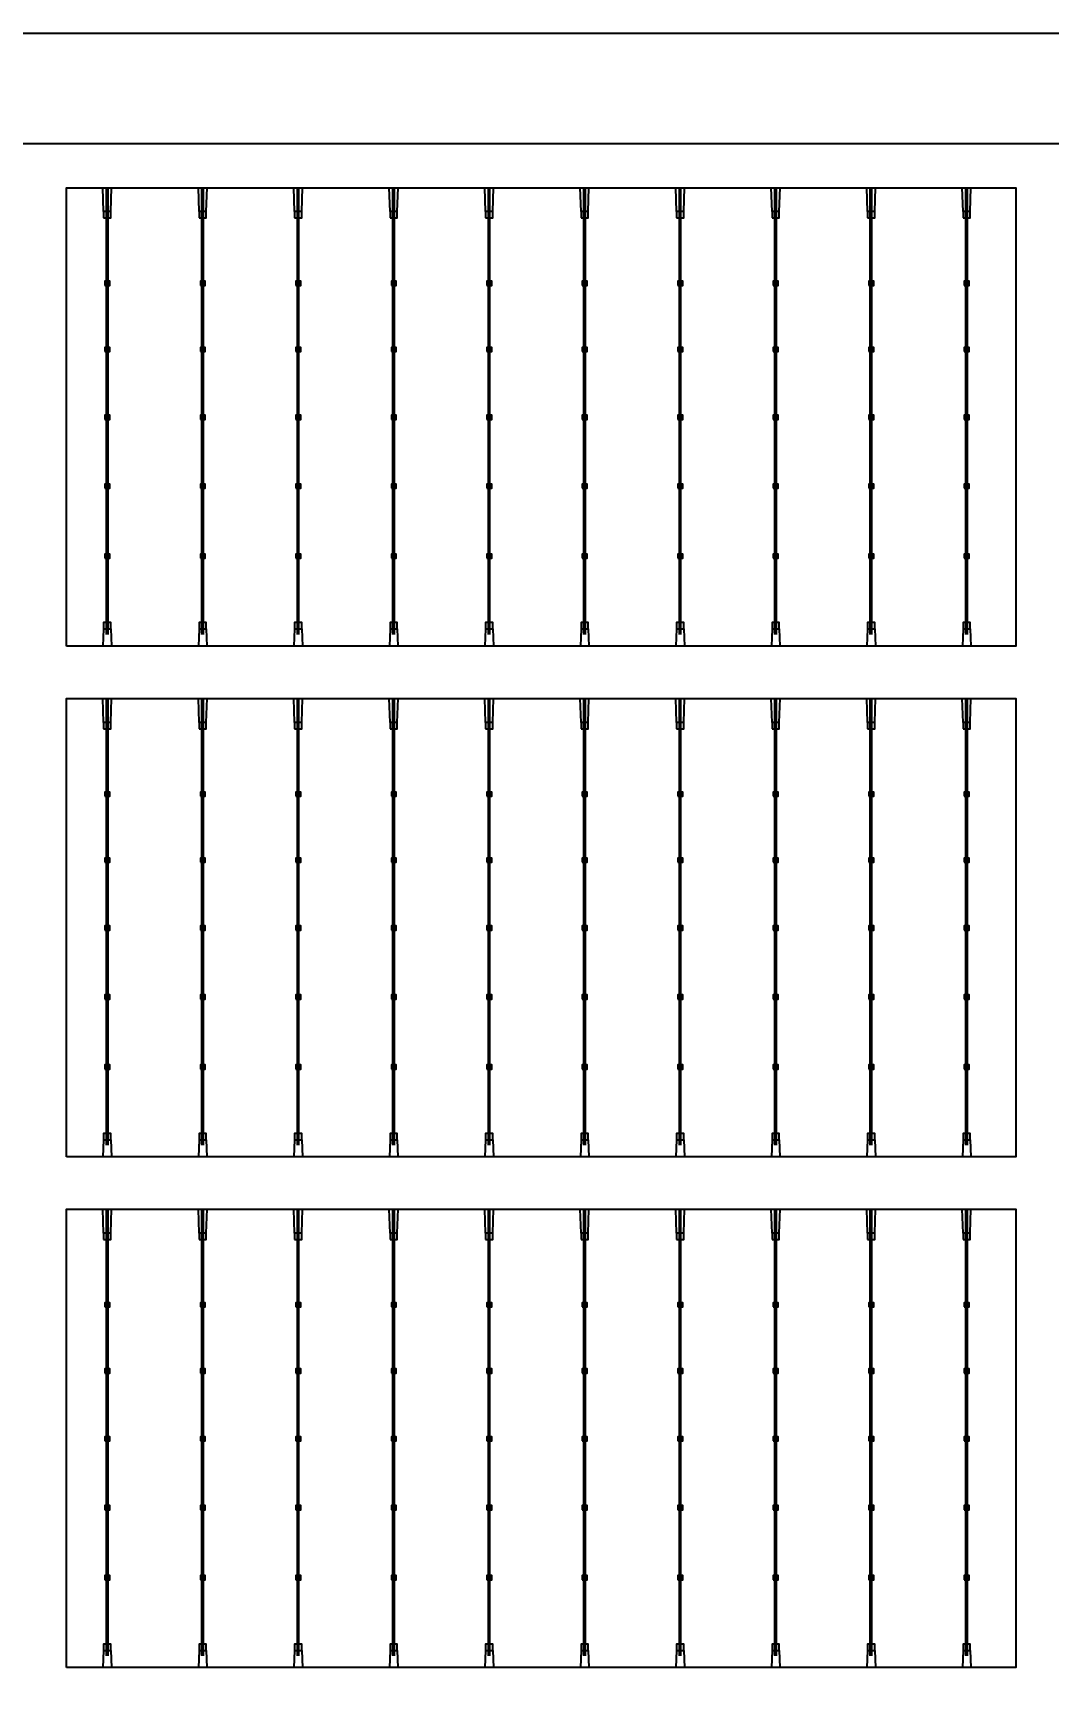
# Model space of a CAD drawing. Header units: millimetres. Extents: x 10297564 to 11610295, y -9287743 to -8409454.
# Drawn here: x 10428762 to 10431328, y -9077431 to -9073236 of the extents above; entities that cross this region are included whole.
import ezdxf

# ---------------------------------------------------------------- set-up
doc = ezdxf.new("R2010")
doc.units = ezdxf.units.MM
doc.header["$LTSCALE"] = 100
doc.layers.add('E1', color=1, linetype='Continuous')
doc.layers.add('Outline', color=5, linetype='Continuous', lineweight=25)
doc.styles.add('HL-S1', font='DotumChe.ttf')
doc.styles.add('MG', font='malgun.ttf')
doc.dimstyles.new('HL-100', dxfattribs={"dimscale": 100, "dimtxt": 3, "dimasz": 4, "dimexe": 2, "dimexo": 2, "dimgap": 1, "dimtad": 1, "dimdec": 0, "dimzin": 0, "dimlunit": 6, "dimtxsty": 'HL-S1', "dimblk": 'DOTSMALL', "dimcen": 4, "dimdle": 2, "dimclrd": 256, "dimclre": 256, "dimclrt": 4, "dimazin": 0, "dimtfac": 1, "dimtdec": 0, "dimtix": 1, "dimtmove": 2, "dimatfit": 3, "dimldrblk": 'DOTSMALL', "dimfxl": 1.5, "dimtolj": 1, "dimtzin": 0, "dimlwd": -1, "dimlwe": -1, "dimarcsym": 0})

# ---------------------------------------------------------------- blocks, each defined once
blk = doc.blocks.new('*D75')
at = {"layer": 'defpoints', "color": 0, "transparency": 16777216}
for p in [(10439230.2, -9073249.8), (10439230.2, -9073249.8), (10423426.7, -9107604.7)]:
    blk.add_point(p, dxfattribs=at)
at = {"layer": 'E1', "color": 1, "transparency": 16777216}
for p, q in [((10439593.6, -9073417), (10439593.6, -9073417)), ((10423593.8, -9107241.3), (10439063, -9073613.2)), ((10423790.1, -9107771.8), (10423790.1, -9107771.8))]:
    blk.add_line(p, q, dxfattribs=at)
for points in [[(10439002.4, -9073585.4), (10439123.6, -9073641.1), (10439230.2, -9073249.8)], [(10423533.3, -9107213.4), (10423654.4, -9107269.1), (10423426.7, -9107604.7)]]:
    blk.add_solid(points, dxfattribs=at)
at = {"layer": 'E1', "color": 7, "transparency": 16777216, "insert": (10430911.1, -9090235.3), "char_height": 500, "attachment_point": 5, "rotation": 65.2972, "style": 'MG'}
blk.add_mtext('\\A1;2711.1', dxfattribs=at)
blk = doc.blocks.new('_DotSmall')
at = {"color": 0, "linetype": 'ByBlock', "const_width": 0.5}
blk.add_lwpolyline([(-0.0625, 0, 1), (0.0625, 0, 1)], format="xyb", close=True, dxfattribs=at)

msp = doc.modelspace()

# ---------------------------------------------------------------- hatches: boundary and pattern name
at = {"true_color": 0x939598}
h = msp.add_hatch(color=252, dxfattribs=at)
h.dxf.hatch_style = 1
h.paths.add_polyline_path([(10428950.9, -9073626.4), (10428946.9, -9073626.4), (10428946.9, -9074754.9), (10428950.9, -9074754.9)])
h = msp.add_hatch(color=252, dxfattribs=at)
h.dxf.hatch_style = 1
h.paths.add_polyline_path([(10429192.2, -9073626.4), (10429188.2, -9073626.4), (10429188.2, -9074754.9), (10429192.2, -9074754.9)])
h = msp.add_hatch(color=252, dxfattribs=at)
h.dxf.hatch_style = 1
h.paths.add_polyline_path([(10429433.5, -9073626.4), (10429429.5, -9073626.4), (10429429.5, -9074754.9), (10429433.5, -9074754.9)])
h = msp.add_hatch(color=252, dxfattribs=at)
h.dxf.hatch_style = 1
h.paths.add_polyline_path([(10429674.8, -9073626.4), (10429670.8, -9073626.4), (10429670.8, -9074754.9), (10429674.8, -9074754.9)])
h = msp.add_hatch(color=252, dxfattribs=at)
h.dxf.hatch_style = 1
h.paths.add_polyline_path([(10429916.1, -9073626.4), (10429912.1, -9073626.4), (10429912.1, -9074754.9), (10429916.1, -9074754.9)])
h = msp.add_hatch(color=252, dxfattribs=at)
h.dxf.hatch_style = 1
h.paths.add_polyline_path([(10430157.4, -9073626.4), (10430153.4, -9073626.4), (10430153.4, -9074754.9), (10430157.4, -9074754.9)])
h = msp.add_hatch(color=252, dxfattribs=at)
h.dxf.hatch_style = 1
h.paths.add_polyline_path([(10430398.7, -9073626.4), (10430394.7, -9073626.4), (10430394.7, -9074754.9), (10430398.7, -9074754.9)])
h = msp.add_hatch(color=252, dxfattribs=at)
h.dxf.hatch_style = 1
h.paths.add_polyline_path([(10430640.1, -9073626.4), (10430636, -9073626.4), (10430636, -9074754.9), (10430640.1, -9074754.9)])
h = msp.add_hatch(color=252, dxfattribs=at)
h.dxf.hatch_style = 1
h.paths.add_polyline_path([(10430881.4, -9073626.4), (10430877.3, -9073626.4), (10430877.3, -9074754.9), (10430881.4, -9074754.9)])
h = msp.add_hatch(color=252, dxfattribs=at)
h.dxf.hatch_style = 1
h.paths.add_polyline_path([(10431122.7, -9073626.4), (10431118.6, -9073626.4), (10431118.6, -9074754.9), (10431122.7, -9074754.9)])
h = msp.add_hatch(color=252, dxfattribs=at)
h.dxf.hatch_style = 1
h.paths.add_polyline_path([(10428950.9, -9074916.6), (10428946.9, -9074916.6), (10428946.9, -9076045.1), (10428950.9, -9076045.1)])
h = msp.add_hatch(color=252, dxfattribs=at)
h.dxf.hatch_style = 1
h.paths.add_polyline_path([(10429192.2, -9074916.6), (10429188.2, -9074916.6), (10429188.2, -9076045.1), (10429192.2, -9076045.1)])
h = msp.add_hatch(color=252, dxfattribs=at)
h.dxf.hatch_style = 1
h.paths.add_polyline_path([(10429433.5, -9074916.6), (10429429.5, -9074916.6), (10429429.5, -9076045.1), (10429433.5, -9076045.1)])
h = msp.add_hatch(color=252, dxfattribs=at)
h.dxf.hatch_style = 1
h.paths.add_polyline_path([(10429674.8, -9074916.6), (10429670.8, -9074916.6), (10429670.8, -9076045.1), (10429674.8, -9076045.1)])
h = msp.add_hatch(color=252, dxfattribs=at)
h.dxf.hatch_style = 1
h.paths.add_polyline_path([(10429916.1, -9074916.6), (10429912.1, -9074916.6), (10429912.1, -9076045.1), (10429916.1, -9076045.1)])
h = msp.add_hatch(color=252, dxfattribs=at)
h.dxf.hatch_style = 1
h.paths.add_polyline_path([(10430157.4, -9074916.6), (10430153.4, -9074916.6), (10430153.4, -9076045.1), (10430157.4, -9076045.1)])
h = msp.add_hatch(color=252, dxfattribs=at)
h.dxf.hatch_style = 1
h.paths.add_polyline_path([(10430398.7, -9074916.6), (10430394.7, -9074916.6), (10430394.7, -9076045.1), (10430398.7, -9076045.1)])
h = msp.add_hatch(color=252, dxfattribs=at)
h.dxf.hatch_style = 1
h.paths.add_polyline_path([(10430640.1, -9074916.6), (10430636, -9074916.6), (10430636, -9076045.1), (10430640.1, -9076045.1)])
h = msp.add_hatch(color=252, dxfattribs=at)
h.dxf.hatch_style = 1
h.paths.add_polyline_path([(10430881.4, -9074916.6), (10430877.3, -9074916.6), (10430877.3, -9076045.1), (10430881.4, -9076045.1)])
h = msp.add_hatch(color=252, dxfattribs=at)
h.dxf.hatch_style = 1
h.paths.add_polyline_path([(10431122.7, -9074916.6), (10431118.6, -9074916.6), (10431118.6, -9076045.1), (10431122.7, -9076045.1)])
h = msp.add_hatch(color=252, dxfattribs=at)
h.dxf.hatch_style = 1
h.paths.add_polyline_path([(10428950.9, -9076206.9), (10428946.9, -9076206.9), (10428946.9, -9077335.3), (10428950.9, -9077335.3)])
h = msp.add_hatch(color=252, dxfattribs=at)
h.dxf.hatch_style = 1
h.paths.add_polyline_path([(10429192.2, -9076206.9), (10429188.2, -9076206.9), (10429188.2, -9077335.3), (10429192.2, -9077335.3)])
h = msp.add_hatch(color=252, dxfattribs=at)
h.dxf.hatch_style = 1
h.paths.add_polyline_path([(10429433.5, -9076206.9), (10429429.5, -9076206.9), (10429429.5, -9077335.3), (10429433.5, -9077335.3)])
h = msp.add_hatch(color=252, dxfattribs=at)
h.dxf.hatch_style = 1
h.paths.add_polyline_path([(10429674.8, -9076206.9), (10429670.8, -9076206.9), (10429670.8, -9077335.3), (10429674.8, -9077335.3)])
h = msp.add_hatch(color=252, dxfattribs=at)
h.dxf.hatch_style = 1
h.paths.add_polyline_path([(10429916.1, -9076206.9), (10429912.1, -9076206.9), (10429912.1, -9077335.3), (10429916.1, -9077335.3)])
h = msp.add_hatch(color=252, dxfattribs=at)
h.dxf.hatch_style = 1
h.paths.add_polyline_path([(10430157.4, -9076206.9), (10430153.4, -9076206.9), (10430153.4, -9077335.3), (10430157.4, -9077335.3)])
h = msp.add_hatch(color=252, dxfattribs=at)
h.dxf.hatch_style = 1
h.paths.add_polyline_path([(10430398.7, -9076206.9), (10430394.7, -9076206.9), (10430394.7, -9077335.3), (10430398.7, -9077335.3)])
h = msp.add_hatch(color=252, dxfattribs=at)
h.dxf.hatch_style = 1
h.paths.add_polyline_path([(10430640.1, -9076206.9), (10430636, -9076206.9), (10430636, -9077335.3), (10430640.1, -9077335.3)])
h = msp.add_hatch(color=252, dxfattribs=at)
h.dxf.hatch_style = 1
h.paths.add_polyline_path([(10430881.4, -9076206.9), (10430877.3, -9076206.9), (10430877.3, -9077335.3), (10430881.4, -9077335.3)])
h = msp.add_hatch(color=252, dxfattribs=at)
h.dxf.hatch_style = 1
h.paths.add_polyline_path([(10431122.7, -9076206.9), (10431118.6, -9076206.9), (10431118.6, -9077335.3), (10431122.7, -9077335.3)])

# ---------------------------------------------------------------- linework, layer by layer
for p, q in [((10423426.7, -9073235.9), (10439230.2, -9073235.9)), ((10423705.6, -9073514.9), (10438951.2, -9073514.9)), ((10428939.8, -9073686.7), (10428937.9, -9073626.4)), ((10428946.9, -9074754.9), (10428946.9, -9073626.4)), ((10428950.9, -9074754.9), (10428950.9, -9073626.4)), ((10428957.9, -9073686.7), (10428959.9, -9073626.4)), ((10429181.1, -9073686.7), (10429179.2, -9073626.4)), ((10429188.2, -9074754.9), (10429188.2, -9073626.4)), ((10429192.2, -9074754.9), (10429192.2, -9073626.4)), ((10429199.3, -9073686.7), (10429201.2, -9073626.4)), ((10429422.4, -9073686.7), (10429420.5, -9073626.4)), ((10429429.5, -9074754.9), (10429429.5, -9073626.4)), ((10429433.5, -9074754.9), (10429433.5, -9073626.4)), ((10429440.6, -9073686.7), (10429442.5, -9073626.4)), ((10429663.7, -9073686.7), (10429661.8, -9073626.4)), ((10429670.8, -9074754.9), (10429670.8, -9073626.4)), ((10429674.8, -9074754.9), (10429674.8, -9073626.4)), ((10429681.9, -9073686.7), (10429683.8, -9073626.4)), ((10429905, -9073686.7), (10429903.1, -9073626.4)), ((10429912.1, -9074754.9), (10429912.1, -9073626.4)), ((10429916.1, -9074754.9), (10429916.1, -9073626.4)), ((10429923.2, -9073686.7), (10429925.1, -9073626.4)), ((10430146.3, -9073686.7), (10430144.4, -9073626.4)), ((10430153.4, -9074754.9), (10430153.4, -9073626.4)), ((10430157.4, -9074754.9), (10430157.4, -9073626.4)), ((10430164.5, -9073686.7), (10430166.4, -9073626.4)), ((10430387.7, -9073686.7), (10430385.7, -9073626.4)), ((10430394.7, -9074754.9), (10430394.7, -9073626.4)), ((10430398.7, -9074754.9), (10430398.7, -9073626.4)), ((10430405.8, -9073686.7), (10430407.8, -9073626.4)), ((10430629, -9073686.7), (10430627, -9073626.4)), ((10430636, -9074754.9), (10430636, -9073626.4)), ((10430640.1, -9074754.9), (10430640.1, -9073626.4)), ((10430647.1, -9073686.7), (10430649.1, -9073626.4)), ((10430870.3, -9073686.7), (10430868.3, -9073626.4)), ((10430877.3, -9074754.9), (10430877.3, -9073626.4)), ((10430881.4, -9074754.9), (10430881.4, -9073626.4)), ((10430888.4, -9073686.7), (10430890.4, -9073626.4)), ((10431111.6, -9073686.7), (10431109.6, -9073626.4)), ((10431118.6, -9074754.9), (10431118.6, -9073626.4)), ((10431122.7, -9074754.9), (10431122.7, -9073626.4)), ((10431129.7, -9073686.7), (10431131.7, -9073626.4)), ((10428948.5, -9073687.4), (10428948.5, -9074029.7)), ((10428949.3, -9073687.4), (10428949.3, -9074029.7)), ((10429189.8, -9073687.4), (10429189.8, -9074029.7)), ((10429190.6, -9073687.4), (10429190.6, -9074029.7)), ((10429431.1, -9073687.4), (10429431.1, -9074201)), ((10429431.9, -9073687.4), (10429431.9, -9074201)), ((10429672.4, -9073687.4), (10429672.4, -9074201)), ((10429673.2, -9073687.4), (10429673.2, -9074201)), ((10429913.7, -9073687.4), (10429913.7, -9074201)), ((10429914.5, -9073687.4), (10429914.5, -9074201)), ((10430155, -9073687.4), (10430155, -9074201)), ((10430155.8, -9073687.4), (10430155.8, -9074201)), ((10430396.3, -9073687.4), (10430396.3, -9074201)), ((10430397.1, -9073687.4), (10430397.1, -9074201)), ((10430637.6, -9073687.4), (10430637.6, -9074201)), ((10430638.4, -9073687.4), (10430638.4, -9074201)), ((10430878.9, -9073687.4), (10430878.9, -9074201)), ((10430879.8, -9073687.4), (10430879.8, -9074201)), ((10431120.2, -9073687.4), (10431120.2, -9074201)), ((10431121.1, -9073687.4), (10431121.1, -9074201)), ((10428948.5, -9074040.2), (10428948.5, -9074201)), ((10428949.3, -9074040.2), (10428949.3, -9074201)), ((10429189.8, -9074040.2), (10429189.8, -9074201)), ((10429190.6, -9074040.2), (10429190.6, -9074201)), ((10428948.5, -9074211.4), (10428948.5, -9074375.1)), ((10428949.3, -9074211.4), (10428949.3, -9074375.1)), ((10429189.8, -9074211.4), (10429189.8, -9074551.9)), ((10429190.6, -9074211.4), (10429190.6, -9074551.9)), ((10429431.1, -9074211.4), (10429431.1, -9074551.9)), ((10429431.9, -9074211.4), (10429431.9, -9074551.9)), ((10429672.4, -9074211.4), (10429672.4, -9074551.9)), ((10429673.2, -9074211.4), (10429673.2, -9074551.9)), ((10429913.7, -9074211.4), (10429913.7, -9074551.9)), ((10429914.5, -9074211.4), (10429914.5, -9074551.9)), ((10430155, -9074211.4), (10430155, -9074551.9)), ((10430155.8, -9074211.4), (10430155.8, -9074551.9)), ((10430396.3, -9074211.4), (10430396.3, -9074551.9)), ((10430397.1, -9074211.4), (10430397.1, -9074551.9)), ((10430637.6, -9074211.4), (10430637.6, -9074551.9)), ((10430638.4, -9074211.4), (10430638.4, -9074551.9)), ((10430878.9, -9074211.4), (10430878.9, -9074551.9)), ((10430879.8, -9074211.4), (10430879.8, -9074551.9)), ((10431120.2, -9074211.4), (10431120.2, -9074551.9)), ((10431121.1, -9074211.4), (10431121.1, -9074551.9)), ((10428948.5, -9074385.5), (10428948.5, -9074551.9)), ((10428949.3, -9074385.5), (10428949.3, -9074551.9)), ((10428948.5, -9074562.4), (10428948.5, -9074724.9)), ((10428949.3, -9074562.4), (10428949.3, -9074724.9)), ((10429189.8, -9074562.4), (10429189.8, -9074724.9)), ((10429190.6, -9074562.4), (10429190.6, -9074724.9)), ((10429431.1, -9074562.4), (10429431.1, -9074724.9)), ((10429431.9, -9074562.4), (10429431.9, -9074724.9)), ((10429672.4, -9074562.4), (10429672.4, -9074724.9)), ((10429673.2, -9074562.4), (10429673.2, -9074724.9)), ((10429913.7, -9074562.4), (10429913.7, -9074724.9)), ((10429914.5, -9074562.4), (10429914.5, -9074724.9)), ((10430155, -9074562.4), (10430155, -9074724.9)), ((10430155.8, -9074562.4), (10430155.8, -9074724.9)), ((10430396.3, -9074562.4), (10430396.3, -9074724.9)), ((10430397.1, -9074562.4), (10430397.1, -9074724.9)), ((10430637.6, -9074562.4), (10430637.6, -9074724.9)), ((10430638.4, -9074562.4), (10430638.4, -9074724.9)), ((10430878.9, -9074562.4), (10430878.9, -9074724.9)), ((10430879.8, -9074562.4), (10430879.8, -9074724.9)), ((10431120.2, -9074562.4), (10431120.2, -9074724.9)), ((10431121.1, -9074562.4), (10431121.1, -9074724.9)), ((10428939.8, -9074740.9), (10428938.1, -9074784.1)), ((10428957.9, -9074740.9), (10428959.6, -9074784.1)), ((10429181.1, -9074740.9), (10429179.4, -9074784.1)), ((10429199.3, -9074740.9), (10429200.9, -9074784.1)), ((10429422.4, -9074740.9), (10429420.7, -9074784.1)), ((10429440.6, -9074740.9), (10429442.2, -9074784.1)), ((10429663.7, -9074740.9), (10429662, -9074784.1)), ((10429681.9, -9074740.9), (10429683.6, -9074784.1)), ((10429905, -9074740.9), (10429903.4, -9074784.1)), ((10429923.2, -9074740.9), (10429924.9, -9074784.1)), ((10430146.3, -9074740.9), (10430144.7, -9074784.1)), ((10430164.5, -9074740.9), (10430166.2, -9074784.1)), ((10430387.7, -9074740.9), (10430386, -9074784.1)), ((10430405.8, -9074740.9), (10430407.5, -9074784.1)), ((10430629, -9074740.9), (10430627.3, -9074784.1)), ((10430647.1, -9074740.9), (10430648.8, -9074784.1)), ((10430870.3, -9074740.9), (10430868.6, -9074784.1)), ((10430888.4, -9074740.9), (10430890.1, -9074784.1)), ((10431111.6, -9074740.9), (10431109.9, -9074784.1)), ((10431129.7, -9074740.9), (10431131.4, -9074784.1)), ((10428939.8, -9074976.9), (10428937.9, -9074916.6)), ((10428946.9, -9076045.1), (10428946.9, -9074916.6)), ((10428950.9, -9076045.1), (10428950.9, -9074916.6)), ((10428957.9, -9074976.9), (10428959.9, -9074916.6)), ((10429181.1, -9074976.9), (10429179.2, -9074916.6)), ((10429188.2, -9076045.1), (10429188.2, -9074916.6)), ((10429192.2, -9076045.1), (10429192.2, -9074916.6)), ((10429199.3, -9074976.9), (10429201.2, -9074916.6)), ((10429422.4, -9074976.9), (10429420.5, -9074916.6)), ((10429429.5, -9076045.1), (10429429.5, -9074916.6)), ((10429433.5, -9076045.1), (10429433.5, -9074916.6)), ((10429440.6, -9074976.9), (10429442.5, -9074916.6)), ((10429663.7, -9074976.9), (10429661.8, -9074916.6)), ((10429670.8, -9076045.1), (10429670.8, -9074916.6)), ((10429674.8, -9076045.1), (10429674.8, -9074916.6)), ((10429681.9, -9074976.9), (10429683.8, -9074916.6)), ((10429905, -9074976.9), (10429903.1, -9074916.6)), ((10429912.1, -9076045.1), (10429912.1, -9074916.6)), ((10429916.1, -9076045.1), (10429916.1, -9074916.6)), ((10429923.2, -9074976.9), (10429925.1, -9074916.6)), ((10430146.3, -9074976.9), (10430144.4, -9074916.6)), ((10430153.4, -9076045.1), (10430153.4, -9074916.6)), ((10430157.4, -9076045.1), (10430157.4, -9074916.6)), ((10430164.5, -9074976.9), (10430166.4, -9074916.6)), ((10430387.7, -9074976.9), (10430385.7, -9074916.6)), ((10430394.7, -9076045.1), (10430394.7, -9074916.6)), ((10430398.7, -9076045.1), (10430398.7, -9074916.6)), ((10430405.8, -9074976.9), (10430407.8, -9074916.6)), ((10430629, -9074976.9), (10430627, -9074916.6)), ((10430636, -9076045.1), (10430636, -9074916.6)), ((10430640.1, -9076045.1), (10430640.1, -9074916.6)), ((10430647.1, -9074976.9), (10430649.1, -9074916.6)), ((10430870.3, -9074976.9), (10430868.3, -9074916.6)), ((10430877.3, -9076045.1), (10430877.3, -9074916.6)), ((10430881.4, -9076045.1), (10430881.4, -9074916.6)), ((10430888.4, -9074976.9), (10430890.4, -9074916.6)), ((10431111.6, -9074976.9), (10431109.6, -9074916.6)), ((10431118.6, -9076045.1), (10431118.6, -9074916.6)), ((10431122.7, -9076045.1), (10431122.7, -9074916.6)), ((10431129.7, -9074976.9), (10431131.7, -9074916.6)), ((10428948.5, -9074977.6), (10428948.5, -9075319.9)), ((10428949.3, -9074977.6), (10428949.3, -9075319.9)), ((10429189.8, -9074977.6), (10429189.8, -9075319.9)), ((10429190.6, -9074977.6), (10429190.6, -9075319.9)), ((10429431.1, -9074977.6), (10429431.1, -9075491.2)), ((10429431.9, -9074977.6), (10429431.9, -9075491.2)), ((10429672.4, -9074977.6), (10429672.4, -9075491.2)), ((10429673.2, -9074977.6), (10429673.2, -9075491.2)), ((10429913.7, -9074977.6), (10429913.7, -9075491.2)), ((10429914.5, -9074977.6), (10429914.5, -9075491.2)), ((10430155, -9074977.6), (10430155, -9075491.2)), ((10430155.8, -9074977.6), (10430155.8, -9075491.2)), ((10430396.3, -9074977.6), (10430396.3, -9075491.2)), ((10430397.1, -9074977.6), (10430397.1, -9075491.2)), ((10430637.6, -9074977.6), (10430637.6, -9075491.2)), ((10430638.4, -9074977.6), (10430638.4, -9075491.2)), ((10430878.9, -9074977.6), (10430878.9, -9075491.2)), ((10430879.8, -9074977.6), (10430879.8, -9075491.2)), ((10431120.2, -9074977.6), (10431120.2, -9075491.2)), ((10431121.1, -9074977.6), (10431121.1, -9075491.2)), ((10428948.5, -9075330.4), (10428948.5, -9075491.2)), ((10428949.3, -9075330.4), (10428949.3, -9075491.2)), ((10429189.8, -9075330.4), (10429189.8, -9075491.2)), ((10429190.6, -9075330.4), (10429190.6, -9075491.2)), ((10428948.5, -9075501.7), (10428948.5, -9075665.3)), ((10428949.3, -9075501.7), (10428949.3, -9075665.3)), ((10429189.8, -9075501.7), (10429189.8, -9075842.1)), ((10429190.6, -9075501.7), (10429190.6, -9075842.1)), ((10429431.1, -9075501.7), (10429431.1, -9075842.1)), ((10429431.9, -9075501.7), (10429431.9, -9075842.1)), ((10429672.4, -9075501.7), (10429672.4, -9075842.1)), ((10429673.2, -9075501.7), (10429673.2, -9075842.1)), ((10429913.7, -9075501.7), (10429913.7, -9075842.1)), ((10429914.5, -9075501.7), (10429914.5, -9075842.1)), ((10430155, -9075501.7), (10430155, -9075842.1)), ((10430155.8, -9075501.7), (10430155.8, -9075842.1)), ((10430396.3, -9075501.7), (10430396.3, -9075842.1)), ((10430397.1, -9075501.7), (10430397.1, -9075842.1)), ((10430637.6, -9075501.7), (10430637.6, -9075842.1)), ((10430638.4, -9075501.7), (10430638.4, -9075842.1)), ((10430878.9, -9075501.7), (10430878.9, -9075842.1)), ((10430879.8, -9075501.7), (10430879.8, -9075842.1)), ((10431120.2, -9075501.7), (10431120.2, -9075842.1)), ((10431121.1, -9075501.7), (10431121.1, -9075842.1)), ((10428948.5, -9075675.7), (10428948.5, -9075842.1)), ((10428949.3, -9075675.7), (10428949.3, -9075842.1)), ((10428948.5, -9075852.6), (10428948.5, -9076015.1)), ((10428949.3, -9075852.6), (10428949.3, -9076015.1)), ((10429189.8, -9075852.6), (10429189.8, -9076015.1)), ((10429190.6, -9075852.6), (10429190.6, -9076015.1)), ((10429431.1, -9075852.6), (10429431.1, -9076015.1)), ((10429431.9, -9075852.6), (10429431.9, -9076015.1)), ((10429672.4, -9075852.6), (10429672.4, -9076015.1)), ((10429673.2, -9075852.6), (10429673.2, -9076015.1)), ((10429913.7, -9075852.6), (10429913.7, -9076015.1)), ((10429914.5, -9075852.6), (10429914.5, -9076015.1)), ((10430155, -9075852.6), (10430155, -9076015.1)), ((10430155.8, -9075852.6), (10430155.8, -9076015.1)), ((10430396.3, -9075852.6), (10430396.3, -9076015.1)), ((10430397.1, -9075852.6), (10430397.1, -9076015.1)), ((10430637.6, -9075852.6), (10430637.6, -9076015.1)), ((10430638.4, -9075852.6), (10430638.4, -9076015.1)), ((10430878.9, -9075852.6), (10430878.9, -9076015.1)), ((10430879.8, -9075852.6), (10430879.8, -9076015.1)), ((10431120.2, -9075852.6), (10431120.2, -9076015.1)), ((10431121.1, -9075852.6), (10431121.1, -9076015.1)), ((10428939.8, -9076031.1), (10428938.1, -9076074.4)), ((10428957.9, -9076031.1), (10428959.6, -9076074.4)), ((10429181.1, -9076031.1), (10429179.4, -9076074.4)), ((10429199.3, -9076031.1), (10429200.9, -9076074.4)), ((10429422.4, -9076031.1), (10429420.7, -9076074.4)), ((10429440.6, -9076031.1), (10429442.2, -9076074.4)), ((10429663.7, -9076031.1), (10429662, -9076074.4)), ((10429681.9, -9076031.1), (10429683.6, -9076074.4)), ((10429905, -9076031.1), (10429903.4, -9076074.4)), ((10429923.2, -9076031.1), (10429924.9, -9076074.4)), ((10430146.3, -9076031.1), (10430144.7, -9076074.4)), ((10430164.5, -9076031.1), (10430166.2, -9076074.4)), ((10430387.7, -9076031.1), (10430386, -9076074.4)), ((10430405.8, -9076031.1), (10430407.5, -9076074.4)), ((10430629, -9076031.1), (10430627.3, -9076074.4)), ((10430647.1, -9076031.1), (10430648.8, -9076074.4)), ((10430870.3, -9076031.1), (10430868.6, -9076074.4)), ((10430888.4, -9076031.1), (10430890.1, -9076074.4)), ((10431111.6, -9076031.1), (10431109.9, -9076074.4)), ((10431129.7, -9076031.1), (10431131.4, -9076074.4)), ((10428939.8, -9076267.2), (10428937.9, -9076206.9)), ((10428946.9, -9077335.3), (10428946.9, -9076206.9)), ((10428950.9, -9077335.3), (10428950.9, -9076206.9)), ((10428957.9, -9076267.2), (10428959.9, -9076206.9)), ((10429181.1, -9076267.2), (10429179.2, -9076206.9)), ((10429188.2, -9077335.3), (10429188.2, -9076206.9)), ((10429192.2, -9077335.3), (10429192.2, -9076206.9)), ((10429199.3, -9076267.2), (10429201.2, -9076206.9)), ((10429422.4, -9076267.2), (10429420.5, -9076206.9)), ((10429429.5, -9077335.3), (10429429.5, -9076206.9)), ((10429433.5, -9077335.3), (10429433.5, -9076206.9)), ((10429440.6, -9076267.2), (10429442.5, -9076206.9)), ((10429663.7, -9076267.2), (10429661.8, -9076206.9)), ((10429670.8, -9077335.3), (10429670.8, -9076206.9)), ((10429674.8, -9077335.3), (10429674.8, -9076206.9)), ((10429681.9, -9076267.2), (10429683.8, -9076206.9)), ((10429905, -9076267.2), (10429903.1, -9076206.9)), ((10429912.1, -9077335.3), (10429912.1, -9076206.9)), ((10429916.1, -9077335.3), (10429916.1, -9076206.9)), ((10429923.2, -9076267.2), (10429925.1, -9076206.9)), ((10430146.3, -9076267.2), (10430144.4, -9076206.9)), ((10430153.4, -9077335.3), (10430153.4, -9076206.9)), ((10430157.4, -9077335.3), (10430157.4, -9076206.9)), ((10430164.5, -9076267.2), (10430166.4, -9076206.9)), ((10430387.7, -9076267.2), (10430385.7, -9076206.9)), ((10430394.7, -9077335.3), (10430394.7, -9076206.9)), ((10430398.7, -9077335.3), (10430398.7, -9076206.9)), ((10430405.8, -9076267.2), (10430407.8, -9076206.9)), ((10430629, -9076267.2), (10430627, -9076206.9)), ((10430636, -9077335.3), (10430636, -9076206.9)), ((10430640.1, -9077335.3), (10430640.1, -9076206.9)), ((10430647.1, -9076267.2), (10430649.1, -9076206.9)), ((10430870.3, -9076267.2), (10430868.3, -9076206.9)), ((10430877.3, -9077335.3), (10430877.3, -9076206.9)), ((10430881.4, -9077335.3), (10430881.4, -9076206.9)), ((10430888.4, -9076267.2), (10430890.4, -9076206.9)), ((10431111.6, -9076267.2), (10431109.6, -9076206.9)), ((10431118.6, -9077335.3), (10431118.6, -9076206.9)), ((10431122.7, -9077335.3), (10431122.7, -9076206.9)), ((10431129.7, -9076267.2), (10431131.7, -9076206.9)), ((10428948.5, -9076267.9), (10428948.5, -9076610.1)), ((10428949.3, -9076267.9), (10428949.3, -9076610.1)), ((10429189.8, -9076267.9), (10429189.8, -9076610.1)), ((10429190.6, -9076267.9), (10429190.6, -9076610.1)), ((10429431.1, -9076267.9), (10429431.1, -9076781.4)), ((10429431.9, -9076267.9), (10429431.9, -9076781.4)), ((10429672.4, -9076267.9), (10429672.4, -9076781.4)), ((10429673.2, -9076267.9), (10429673.2, -9076781.4)), ((10429913.7, -9076267.9), (10429913.7, -9076781.4)), ((10429914.5, -9076267.9), (10429914.5, -9076781.4)), ((10430155, -9076267.9), (10430155, -9076781.4)), ((10430155.8, -9076267.9), (10430155.8, -9076781.4)), ((10430396.3, -9076267.9), (10430396.3, -9076781.4)), ((10430397.1, -9076267.9), (10430397.1, -9076781.4)), ((10430637.6, -9076267.9), (10430637.6, -9076781.4)), ((10430638.4, -9076267.9), (10430638.4, -9076781.4)), ((10430878.9, -9076267.9), (10430878.9, -9076781.4)), ((10430879.8, -9076267.9), (10430879.8, -9076781.4)), ((10431120.2, -9076267.9), (10431120.2, -9076781.4)), ((10431121.1, -9076267.9), (10431121.1, -9076781.4)), ((10428948.5, -9076620.6), (10428948.5, -9076781.4)), ((10428949.3, -9076620.6), (10428949.3, -9076781.4)), ((10429189.8, -9076620.6), (10429189.8, -9076781.4)), ((10429190.6, -9076620.6), (10429190.6, -9076781.4)), ((10428948.5, -9076791.9), (10428948.5, -9076955.5)), ((10428949.3, -9076791.9), (10428949.3, -9076955.5)), ((10429189.8, -9076791.9), (10429189.8, -9077132.4)), ((10429190.6, -9076791.9), (10429190.6, -9077132.4)), ((10429431.1, -9076791.9), (10429431.1, -9077132.4)), ((10429431.9, -9076791.9), (10429431.9, -9077132.4)), ((10429672.4, -9076791.9), (10429672.4, -9077132.4)), ((10429673.2, -9076791.9), (10429673.2, -9077132.4)), ((10429913.7, -9076791.9), (10429913.7, -9077132.4)), ((10429914.5, -9076791.9), (10429914.5, -9077132.4)), ((10430155, -9076791.9), (10430155, -9077132.4)), ((10430155.8, -9076791.9), (10430155.8, -9077132.4)), ((10430396.3, -9076791.9), (10430396.3, -9077132.4)), ((10430397.1, -9076791.9), (10430397.1, -9077132.4)), ((10430637.6, -9076791.9), (10430637.6, -9077132.4)), ((10430638.4, -9076791.9), (10430638.4, -9077132.4)), ((10430878.9, -9076791.9), (10430878.9, -9077132.4)), ((10430879.8, -9076791.9), (10430879.8, -9077132.4)), ((10431120.2, -9076791.9), (10431120.2, -9077132.4)), ((10431121.1, -9076791.9), (10431121.1, -9077132.4)), ((10428948.5, -9076966), (10428948.5, -9077132.4)), ((10428949.3, -9076966), (10428949.3, -9077132.4)), ((10428948.5, -9077142.8), (10428948.5, -9077305.3)), ((10428949.3, -9077142.8), (10428949.3, -9077305.3)), ((10429189.8, -9077142.8), (10429189.8, -9077305.3)), ((10429190.6, -9077142.8), (10429190.6, -9077305.3)), ((10429431.1, -9077142.8), (10429431.1, -9077305.3)), ((10429431.9, -9077142.8), (10429431.9, -9077305.3)), ((10429672.4, -9077142.8), (10429672.4, -9077305.3)), ((10429673.2, -9077142.8), (10429673.2, -9077305.3)), ((10429913.7, -9077142.8), (10429913.7, -9077305.3)), ((10429914.5, -9077142.8), (10429914.5, -9077305.3)), ((10430155, -9077142.8), (10430155, -9077305.3)), ((10430155.8, -9077142.8), (10430155.8, -9077305.3)), ((10430396.3, -9077142.8), (10430396.3, -9077305.3)), ((10430397.1, -9077142.8), (10430397.1, -9077305.3)), ((10430637.6, -9077142.8), (10430637.6, -9077305.3)), ((10430638.4, -9077142.8), (10430638.4, -9077305.3)), ((10430878.9, -9077142.8), (10430878.9, -9077305.3)), ((10430879.8, -9077142.8), (10430879.8, -9077305.3)), ((10431120.2, -9077142.8), (10431120.2, -9077305.3)), ((10431121.1, -9077142.8), (10431121.1, -9077305.3)), ((10428939.8, -9077321.4), (10428938.1, -9077364.6)), ((10428957.9, -9077321.4), (10428959.6, -9077364.6)), ((10429181.1, -9077321.4), (10429179.4, -9077364.6)), ((10429199.3, -9077321.4), (10429200.9, -9077364.6)), ((10429422.4, -9077321.4), (10429420.7, -9077364.6)), ((10429440.6, -9077321.4), (10429442.2, -9077364.6)), ((10429663.7, -9077321.4), (10429662, -9077364.6)), ((10429681.9, -9077321.4), (10429683.6, -9077364.6)), ((10429905, -9077321.4), (10429903.4, -9077364.6)), ((10429923.2, -9077321.4), (10429924.9, -9077364.6)), ((10430146.3, -9077321.4), (10430144.7, -9077364.6)), ((10430164.5, -9077321.4), (10430166.2, -9077364.6)), ((10430387.7, -9077321.4), (10430386, -9077364.6)), ((10430405.8, -9077321.4), (10430407.5, -9077364.6)), ((10430629, -9077321.4), (10430627.3, -9077364.6)), ((10430647.1, -9077321.4), (10430648.8, -9077364.6)), ((10430870.3, -9077321.4), (10430868.6, -9077364.6)), ((10430888.4, -9077321.4), (10430890.1, -9077364.6)), ((10431111.6, -9077321.4), (10431109.9, -9077364.6)), ((10431129.7, -9077321.4), (10431131.4, -9077364.6))]:
    msp.add_line(p, q)
at = {"color": 4}
for points in [[(10428939.8, -9073702.7), (10428957.9, -9073702.7), (10428957.9, -9073686.7), (10428939.8, -9073686.7)], [(10429181.1, -9073702.7), (10429199.3, -9073702.7), (10429199.3, -9073686.7), (10429181.1, -9073686.7)], [(10429422.4, -9073702.7), (10429440.6, -9073702.7), (10429440.6, -9073686.7), (10429422.4, -9073686.7)], [(10429663.7, -9073702.7), (10429681.9, -9073702.7), (10429681.9, -9073686.7), (10429663.7, -9073686.7)], [(10429905, -9073702.7), (10429923.2, -9073702.7), (10429923.2, -9073686.7), (10429905, -9073686.7)], [(10430146.3, -9073702.7), (10430164.5, -9073702.7), (10430164.5, -9073686.7), (10430146.3, -9073686.7)], [(10430387.7, -9073702.7), (10430405.8, -9073702.7), (10430405.8, -9073686.7), (10430387.7, -9073686.7)], [(10430629, -9073702.7), (10430647.1, -9073702.7), (10430647.1, -9073686.7), (10430629, -9073686.7)], [(10430870.3, -9073702.7), (10430888.4, -9073702.7), (10430888.4, -9073686.7), (10430870.3, -9073686.7)], [(10431111.6, -9073702.7), (10431129.7, -9073702.7), (10431129.7, -9073686.7), (10431111.6, -9073686.7)], [(10428943, -9073873.1), (10428955.5, -9073873.1), (10428955.5, -9073862.6), (10428943, -9073862.6)], [(10429184.3, -9073873.1), (10429196.8, -9073873.1), (10429196.8, -9073862.6), (10429184.3, -9073862.6)], [(10429425.6, -9073873.1), (10429438.1, -9073873.1), (10429438.1, -9073862.6), (10429425.6, -9073862.6)], [(10429666.9, -9073873.1), (10429679.4, -9073873.1), (10429679.4, -9073862.6), (10429666.9, -9073862.6)], [(10429908.2, -9073873.1), (10429920.7, -9073873.1), (10429920.7, -9073862.6), (10429908.2, -9073862.6)], [(10430149.5, -9073873.1), (10430162, -9073873.1), (10430162, -9073862.6), (10430149.5, -9073862.6)], [(10430390.8, -9073873.1), (10430403.3, -9073873.1), (10430403.3, -9073862.6), (10430390.8, -9073862.6)], [(10430632.1, -9073873.1), (10430644.7, -9073873.1), (10430644.7, -9073862.6), (10430632.1, -9073862.6)], [(10430873.4, -9073873.1), (10430886, -9073873.1), (10430886, -9073862.6), (10430873.4, -9073862.6)], [(10431114.7, -9073873.1), (10431127.3, -9073873.1), (10431127.3, -9073862.6), (10431114.7, -9073862.6)], [(10428943, -9074040.2), (10428955.5, -9074040.2), (10428955.5, -9074029.7), (10428943, -9074029.7)], [(10429184.3, -9074040.2), (10429196.8, -9074040.2), (10429196.8, -9074029.7), (10429184.3, -9074029.7)], [(10429425.6, -9074040.2), (10429438.1, -9074040.2), (10429438.1, -9074029.7), (10429425.6, -9074029.7)], [(10429666.9, -9074040.2), (10429679.4, -9074040.2), (10429679.4, -9074029.7), (10429666.9, -9074029.7)], [(10429908.2, -9074040.2), (10429920.7, -9074040.2), (10429920.7, -9074029.7), (10429908.2, -9074029.7)], [(10430149.5, -9074040.2), (10430162, -9074040.2), (10430162, -9074029.7), (10430149.5, -9074029.7)], [(10430390.8, -9074040.2), (10430403.3, -9074040.2), (10430403.3, -9074029.7), (10430390.8, -9074029.7)], [(10430632.1, -9074040.2), (10430644.7, -9074040.2), (10430644.7, -9074029.7), (10430632.1, -9074029.7)], [(10430873.4, -9074040.2), (10430886, -9074040.2), (10430886, -9074029.7), (10430873.4, -9074029.7)], [(10431114.7, -9074040.2), (10431127.3, -9074040.2), (10431127.3, -9074029.7), (10431114.7, -9074029.7)], [(10428943, -9074211.4), (10428955.5, -9074211.4), (10428955.5, -9074201), (10428943, -9074201)], [(10429184.3, -9074211.4), (10429196.8, -9074211.4), (10429196.8, -9074201), (10429184.3, -9074201)], [(10429425.6, -9074211.4), (10429438.1, -9074211.4), (10429438.1, -9074201), (10429425.6, -9074201)], [(10429666.9, -9074211.4), (10429679.4, -9074211.4), (10429679.4, -9074201), (10429666.9, -9074201)], [(10429908.2, -9074211.4), (10429920.7, -9074211.4), (10429920.7, -9074201), (10429908.2, -9074201)], [(10430149.5, -9074211.4), (10430162, -9074211.4), (10430162, -9074201), (10430149.5, -9074201)], [(10430390.8, -9074211.4), (10430403.3, -9074211.4), (10430403.3, -9074201), (10430390.8, -9074201)], [(10430632.1, -9074211.4), (10430644.7, -9074211.4), (10430644.7, -9074201), (10430632.1, -9074201)], [(10430873.4, -9074211.4), (10430886, -9074211.4), (10430886, -9074201), (10430873.4, -9074201)], [(10431114.7, -9074211.4), (10431127.3, -9074211.4), (10431127.3, -9074201), (10431114.7, -9074201)], [(10428943, -9074385.5), (10428955.5, -9074385.5), (10428955.5, -9074375.1), (10428943, -9074375.1)], [(10429184.3, -9074385.5), (10429196.8, -9074385.5), (10429196.8, -9074375.1), (10429184.3, -9074375.1)], [(10429425.6, -9074385.5), (10429438.1, -9074385.5), (10429438.1, -9074375.1), (10429425.6, -9074375.1)], [(10429666.9, -9074385.5), (10429679.4, -9074385.5), (10429679.4, -9074375.1), (10429666.9, -9074375.1)], [(10429908.2, -9074385.5), (10429920.7, -9074385.5), (10429920.7, -9074375.1), (10429908.2, -9074375.1)], [(10430149.5, -9074385.5), (10430162, -9074385.5), (10430162, -9074375.1), (10430149.5, -9074375.1)], [(10430390.8, -9074385.5), (10430403.3, -9074385.5), (10430403.3, -9074375.1), (10430390.8, -9074375.1)], [(10430632.1, -9074385.5), (10430644.7, -9074385.5), (10430644.7, -9074375.1), (10430632.1, -9074375.1)], [(10430873.4, -9074385.5), (10430886, -9074385.5), (10430886, -9074375.1), (10430873.4, -9074375.1)], [(10431114.7, -9074385.5), (10431127.3, -9074385.5), (10431127.3, -9074375.1), (10431114.7, -9074375.1)], [(10428943, -9074562.4), (10428955.5, -9074562.4), (10428955.5, -9074551.9), (10428943, -9074551.9)], [(10429184.3, -9074562.4), (10429196.8, -9074562.4), (10429196.8, -9074551.9), (10429184.3, -9074551.9)], [(10429425.6, -9074562.4), (10429438.1, -9074562.4), (10429438.1, -9074551.9), (10429425.6, -9074551.9)], [(10429666.9, -9074562.4), (10429679.4, -9074562.4), (10429679.4, -9074551.9), (10429666.9, -9074551.9)], [(10429908.2, -9074562.4), (10429920.7, -9074562.4), (10429920.7, -9074551.9), (10429908.2, -9074551.9)], [(10430149.5, -9074562.4), (10430162, -9074562.4), (10430162, -9074551.9), (10430149.5, -9074551.9)], [(10430390.8, -9074562.4), (10430403.3, -9074562.4), (10430403.3, -9074551.9), (10430390.8, -9074551.9)], [(10430632.1, -9074562.4), (10430644.7, -9074562.4), (10430644.7, -9074551.9), (10430632.1, -9074551.9)], [(10430873.4, -9074562.4), (10430886, -9074562.4), (10430886, -9074551.9), (10430873.4, -9074551.9)], [(10431114.7, -9074562.4), (10431127.3, -9074562.4), (10431127.3, -9074551.9), (10431114.7, -9074551.9)], [(10428939.8, -9074740.9), (10428957.9, -9074740.9), (10428957.9, -9074724.9), (10428939.8, -9074724.9)], [(10429181.1, -9074740.9), (10429199.3, -9074740.9), (10429199.3, -9074724.9), (10429181.1, -9074724.9)], [(10429422.4, -9074740.9), (10429440.6, -9074740.9), (10429440.6, -9074724.9), (10429422.4, -9074724.9)], [(10429663.7, -9074740.9), (10429681.9, -9074740.9), (10429681.9, -9074724.9), (10429663.7, -9074724.9)], [(10429905, -9074740.9), (10429923.2, -9074740.9), (10429923.2, -9074724.9), (10429905, -9074724.9)], [(10430146.3, -9074740.9), (10430164.5, -9074740.9), (10430164.5, -9074724.9), (10430146.3, -9074724.9)], [(10430387.7, -9074740.9), (10430405.8, -9074740.9), (10430405.8, -9074724.9), (10430387.7, -9074724.9)], [(10430629, -9074740.9), (10430647.1, -9074740.9), (10430647.1, -9074724.9), (10430629, -9074724.9)], [(10430870.3, -9074740.9), (10430888.4, -9074740.9), (10430888.4, -9074724.9), (10430870.3, -9074724.9)], [(10431111.6, -9074740.9), (10431129.7, -9074740.9), (10431129.7, -9074724.9), (10431111.6, -9074724.9)], [(10428939.8, -9074993), (10428957.9, -9074993), (10428957.9, -9074976.9), (10428939.8, -9074976.9)], [(10429181.1, -9074993), (10429199.3, -9074993), (10429199.3, -9074976.9), (10429181.1, -9074976.9)], [(10429422.4, -9074993), (10429440.6, -9074993), (10429440.6, -9074976.9), (10429422.4, -9074976.9)], [(10429663.7, -9074993), (10429681.9, -9074993), (10429681.9, -9074976.9), (10429663.7, -9074976.9)], [(10429905, -9074993), (10429923.2, -9074993), (10429923.2, -9074976.9), (10429905, -9074976.9)], [(10430146.3, -9074993), (10430164.5, -9074993), (10430164.5, -9074976.9), (10430146.3, -9074976.9)], [(10430387.7, -9074993), (10430405.8, -9074993), (10430405.8, -9074976.9), (10430387.7, -9074976.9)], [(10430629, -9074993), (10430647.1, -9074993), (10430647.1, -9074976.9), (10430629, -9074976.9)], [(10430870.3, -9074993), (10430888.4, -9074993), (10430888.4, -9074976.9), (10430870.3, -9074976.9)], [(10431111.6, -9074993), (10431129.7, -9074993), (10431129.7, -9074976.9), (10431111.6, -9074976.9)], [(10428943, -9075163.3), (10428955.5, -9075163.3), (10428955.5, -9075152.8), (10428943, -9075152.8)], [(10429184.3, -9075163.3), (10429196.8, -9075163.3), (10429196.8, -9075152.8), (10429184.3, -9075152.8)], [(10429425.6, -9075163.3), (10429438.1, -9075163.3), (10429438.1, -9075152.8), (10429425.6, -9075152.8)], [(10429666.9, -9075163.3), (10429679.4, -9075163.3), (10429679.4, -9075152.8), (10429666.9, -9075152.8)], [(10429908.2, -9075163.3), (10429920.7, -9075163.3), (10429920.7, -9075152.8), (10429908.2, -9075152.8)], [(10430149.5, -9075163.3), (10430162, -9075163.3), (10430162, -9075152.8), (10430149.5, -9075152.8)], [(10430390.8, -9075163.3), (10430403.3, -9075163.3), (10430403.3, -9075152.8), (10430390.8, -9075152.8)], [(10430632.1, -9075163.3), (10430644.7, -9075163.3), (10430644.7, -9075152.8), (10430632.1, -9075152.8)], [(10430873.4, -9075163.3), (10430886, -9075163.3), (10430886, -9075152.8), (10430873.4, -9075152.8)], [(10431114.7, -9075163.3), (10431127.3, -9075163.3), (10431127.3, -9075152.8), (10431114.7, -9075152.8)], [(10428943, -9075330.4), (10428955.5, -9075330.4), (10428955.5, -9075319.9), (10428943, -9075319.9)], [(10429184.3, -9075330.4), (10429196.8, -9075330.4), (10429196.8, -9075319.9), (10429184.3, -9075319.9)], [(10429425.6, -9075330.4), (10429438.1, -9075330.4), (10429438.1, -9075319.9), (10429425.6, -9075319.9)], [(10429666.9, -9075330.4), (10429679.4, -9075330.4), (10429679.4, -9075319.9), (10429666.9, -9075319.9)], [(10429908.2, -9075330.4), (10429920.7, -9075330.4), (10429920.7, -9075319.9), (10429908.2, -9075319.9)], [(10430149.5, -9075330.4), (10430162, -9075330.4), (10430162, -9075319.9), (10430149.5, -9075319.9)], [(10430390.8, -9075330.4), (10430403.3, -9075330.4), (10430403.3, -9075319.9), (10430390.8, -9075319.9)], [(10430632.1, -9075330.4), (10430644.7, -9075330.4), (10430644.7, -9075319.9), (10430632.1, -9075319.9)], [(10430873.4, -9075330.4), (10430886, -9075330.4), (10430886, -9075319.9), (10430873.4, -9075319.9)], [(10431114.7, -9075330.4), (10431127.3, -9075330.4), (10431127.3, -9075319.9), (10431114.7, -9075319.9)], [(10428943, -9075501.7), (10428955.5, -9075501.7), (10428955.5, -9075491.2), (10428943, -9075491.2)], [(10429184.3, -9075501.7), (10429196.8, -9075501.7), (10429196.8, -9075491.2), (10429184.3, -9075491.2)], [(10429425.6, -9075501.7), (10429438.1, -9075501.7), (10429438.1, -9075491.2), (10429425.6, -9075491.2)], [(10429666.9, -9075501.7), (10429679.4, -9075501.7), (10429679.4, -9075491.2), (10429666.9, -9075491.2)], [(10429908.2, -9075501.7), (10429920.7, -9075501.7), (10429920.7, -9075491.2), (10429908.2, -9075491.2)], [(10430149.5, -9075501.7), (10430162, -9075501.7), (10430162, -9075491.2), (10430149.5, -9075491.2)], [(10430390.8, -9075501.7), (10430403.3, -9075501.7), (10430403.3, -9075491.2), (10430390.8, -9075491.2)], [(10430632.1, -9075501.7), (10430644.7, -9075501.7), (10430644.7, -9075491.2), (10430632.1, -9075491.2)], [(10430873.4, -9075501.7), (10430886, -9075501.7), (10430886, -9075491.2), (10430873.4, -9075491.2)], [(10431114.7, -9075501.7), (10431127.3, -9075501.7), (10431127.3, -9075491.2), (10431114.7, -9075491.2)], [(10428943, -9075675.7), (10428955.5, -9075675.7), (10428955.5, -9075665.3), (10428943, -9075665.3)], [(10429184.3, -9075675.7), (10429196.8, -9075675.7), (10429196.8, -9075665.3), (10429184.3, -9075665.3)], [(10429425.6, -9075675.7), (10429438.1, -9075675.7), (10429438.1, -9075665.3), (10429425.6, -9075665.3)], [(10429666.9, -9075675.7), (10429679.4, -9075675.7), (10429679.4, -9075665.3), (10429666.9, -9075665.3)], [(10429908.2, -9075675.7), (10429920.7, -9075675.7), (10429920.7, -9075665.3), (10429908.2, -9075665.3)], [(10430149.5, -9075675.7), (10430162, -9075675.7), (10430162, -9075665.3), (10430149.5, -9075665.3)], [(10430390.8, -9075675.7), (10430403.3, -9075675.7), (10430403.3, -9075665.3), (10430390.8, -9075665.3)], [(10430632.1, -9075675.7), (10430644.7, -9075675.7), (10430644.7, -9075665.3), (10430632.1, -9075665.3)], [(10430873.4, -9075675.7), (10430886, -9075675.7), (10430886, -9075665.3), (10430873.4, -9075665.3)], [(10431114.7, -9075675.7), (10431127.3, -9075675.7), (10431127.3, -9075665.3), (10431114.7, -9075665.3)], [(10428943, -9075852.6), (10428955.5, -9075852.6), (10428955.5, -9075842.1), (10428943, -9075842.1)], [(10429184.3, -9075852.6), (10429196.8, -9075852.6), (10429196.8, -9075842.1), (10429184.3, -9075842.1)], [(10429425.6, -9075852.6), (10429438.1, -9075852.6), (10429438.1, -9075842.1), (10429425.6, -9075842.1)], [(10429666.9, -9075852.6), (10429679.4, -9075852.6), (10429679.4, -9075842.1), (10429666.9, -9075842.1)], [(10429908.2, -9075852.6), (10429920.7, -9075852.6), (10429920.7, -9075842.1), (10429908.2, -9075842.1)], [(10430149.5, -9075852.6), (10430162, -9075852.6), (10430162, -9075842.1), (10430149.5, -9075842.1)], [(10430390.8, -9075852.6), (10430403.3, -9075852.6), (10430403.3, -9075842.1), (10430390.8, -9075842.1)], [(10430632.1, -9075852.6), (10430644.7, -9075852.6), (10430644.7, -9075842.1), (10430632.1, -9075842.1)], [(10430873.4, -9075852.6), (10430886, -9075852.6), (10430886, -9075842.1), (10430873.4, -9075842.1)], [(10431114.7, -9075852.6), (10431127.3, -9075852.6), (10431127.3, -9075842.1), (10431114.7, -9075842.1)], [(10428939.8, -9076031.1), (10428957.9, -9076031.1), (10428957.9, -9076015.1), (10428939.8, -9076015.1)], [(10429181.1, -9076031.1), (10429199.3, -9076031.1), (10429199.3, -9076015.1), (10429181.1, -9076015.1)], [(10429422.4, -9076031.1), (10429440.6, -9076031.1), (10429440.6, -9076015.1), (10429422.4, -9076015.1)], [(10429663.7, -9076031.1), (10429681.9, -9076031.1), (10429681.9, -9076015.1), (10429663.7, -9076015.1)], [(10429905, -9076031.1), (10429923.2, -9076031.1), (10429923.2, -9076015.1), (10429905, -9076015.1)], [(10430146.3, -9076031.1), (10430164.5, -9076031.1), (10430164.5, -9076015.1), (10430146.3, -9076015.1)], [(10430387.7, -9076031.1), (10430405.8, -9076031.1), (10430405.8, -9076015.1), (10430387.7, -9076015.1)], [(10430629, -9076031.1), (10430647.1, -9076031.1), (10430647.1, -9076015.1), (10430629, -9076015.1)], [(10430870.3, -9076031.1), (10430888.4, -9076031.1), (10430888.4, -9076015.1), (10430870.3, -9076015.1)], [(10431111.6, -9076031.1), (10431129.7, -9076031.1), (10431129.7, -9076015.1), (10431111.6, -9076015.1)], [(10428939.8, -9076283.2), (10428957.9, -9076283.2), (10428957.9, -9076267.2), (10428939.8, -9076267.2)], [(10429181.1, -9076283.2), (10429199.3, -9076283.2), (10429199.3, -9076267.2), (10429181.1, -9076267.2)], [(10429422.4, -9076283.2), (10429440.6, -9076283.2), (10429440.6, -9076267.2), (10429422.4, -9076267.2)], [(10429663.7, -9076283.2), (10429681.9, -9076283.2), (10429681.9, -9076267.2), (10429663.7, -9076267.2)], [(10429905, -9076283.2), (10429923.2, -9076283.2), (10429923.2, -9076267.2), (10429905, -9076267.2)], [(10430146.3, -9076283.2), (10430164.5, -9076283.2), (10430164.5, -9076267.2), (10430146.3, -9076267.2)], [(10430387.7, -9076283.2), (10430405.8, -9076283.2), (10430405.8, -9076267.2), (10430387.7, -9076267.2)], [(10430629, -9076283.2), (10430647.1, -9076283.2), (10430647.1, -9076267.2), (10430629, -9076267.2)], [(10430870.3, -9076283.2), (10430888.4, -9076283.2), (10430888.4, -9076267.2), (10430870.3, -9076267.2)], [(10431111.6, -9076283.2), (10431129.7, -9076283.2), (10431129.7, -9076267.2), (10431111.6, -9076267.2)], [(10428943, -9076453.5), (10428955.5, -9076453.5), (10428955.5, -9076443), (10428943, -9076443)], [(10429184.3, -9076453.5), (10429196.8, -9076453.5), (10429196.8, -9076443), (10429184.3, -9076443)], [(10429425.6, -9076453.5), (10429438.1, -9076453.5), (10429438.1, -9076443), (10429425.6, -9076443)], [(10429666.9, -9076453.5), (10429679.4, -9076453.5), (10429679.4, -9076443), (10429666.9, -9076443)], [(10429908.2, -9076453.5), (10429920.7, -9076453.5), (10429920.7, -9076443), (10429908.2, -9076443)], [(10430149.5, -9076453.5), (10430162, -9076453.5), (10430162, -9076443), (10430149.5, -9076443)], [(10430390.8, -9076453.5), (10430403.3, -9076453.5), (10430403.3, -9076443), (10430390.8, -9076443)], [(10430632.1, -9076453.5), (10430644.7, -9076453.5), (10430644.7, -9076443), (10430632.1, -9076443)], [(10430873.4, -9076453.5), (10430886, -9076453.5), (10430886, -9076443), (10430873.4, -9076443)], [(10431114.7, -9076453.5), (10431127.3, -9076453.5), (10431127.3, -9076443), (10431114.7, -9076443)], [(10428943, -9076620.6), (10428955.5, -9076620.6), (10428955.5, -9076610.1), (10428943, -9076610.1)], [(10429184.3, -9076620.6), (10429196.8, -9076620.6), (10429196.8, -9076610.1), (10429184.3, -9076610.1)], [(10429425.6, -9076620.6), (10429438.1, -9076620.6), (10429438.1, -9076610.1), (10429425.6, -9076610.1)], [(10429666.9, -9076620.6), (10429679.4, -9076620.6), (10429679.4, -9076610.1), (10429666.9, -9076610.1)], [(10429908.2, -9076620.6), (10429920.7, -9076620.6), (10429920.7, -9076610.1), (10429908.2, -9076610.1)], [(10430149.5, -9076620.6), (10430162, -9076620.6), (10430162, -9076610.1), (10430149.5, -9076610.1)], [(10430390.8, -9076620.6), (10430403.3, -9076620.6), (10430403.3, -9076610.1), (10430390.8, -9076610.1)], [(10430632.1, -9076620.6), (10430644.7, -9076620.6), (10430644.7, -9076610.1), (10430632.1, -9076610.1)], [(10430873.4, -9076620.6), (10430886, -9076620.6), (10430886, -9076610.1), (10430873.4, -9076610.1)], [(10431114.7, -9076620.6), (10431127.3, -9076620.6), (10431127.3, -9076610.1), (10431114.7, -9076610.1)], [(10428943, -9076791.9), (10428955.5, -9076791.9), (10428955.5, -9076781.4), (10428943, -9076781.4)], [(10429184.3, -9076791.9), (10429196.8, -9076791.9), (10429196.8, -9076781.4), (10429184.3, -9076781.4)], [(10429425.6, -9076791.9), (10429438.1, -9076791.9), (10429438.1, -9076781.4), (10429425.6, -9076781.4)], [(10429666.9, -9076791.9), (10429679.4, -9076791.9), (10429679.4, -9076781.4), (10429666.9, -9076781.4)], [(10429908.2, -9076791.9), (10429920.7, -9076791.9), (10429920.7, -9076781.4), (10429908.2, -9076781.4)], [(10430149.5, -9076791.9), (10430162, -9076791.9), (10430162, -9076781.4), (10430149.5, -9076781.4)], [(10430390.8, -9076791.9), (10430403.3, -9076791.9), (10430403.3, -9076781.4), (10430390.8, -9076781.4)], [(10430632.1, -9076791.9), (10430644.7, -9076791.9), (10430644.7, -9076781.4), (10430632.1, -9076781.4)], [(10430873.4, -9076791.9), (10430886, -9076791.9), (10430886, -9076781.4), (10430873.4, -9076781.4)], [(10431114.7, -9076791.9), (10431127.3, -9076791.9), (10431127.3, -9076781.4), (10431114.7, -9076781.4)], [(10428943, -9076966), (10428955.5, -9076966), (10428955.5, -9076955.5), (10428943, -9076955.5)], [(10429184.3, -9076966), (10429196.8, -9076966), (10429196.8, -9076955.5), (10429184.3, -9076955.5)], [(10429425.6, -9076966), (10429438.1, -9076966), (10429438.1, -9076955.5), (10429425.6, -9076955.5)], [(10429666.9, -9076966), (10429679.4, -9076966), (10429679.4, -9076955.5), (10429666.9, -9076955.5)], [(10429908.2, -9076966), (10429920.7, -9076966), (10429920.7, -9076955.5), (10429908.2, -9076955.5)], [(10430149.5, -9076966), (10430162, -9076966), (10430162, -9076955.5), (10430149.5, -9076955.5)], [(10430390.8, -9076966), (10430403.3, -9076966), (10430403.3, -9076955.5), (10430390.8, -9076955.5)], [(10430632.1, -9076966), (10430644.7, -9076966), (10430644.7, -9076955.5), (10430632.1, -9076955.5)], [(10430873.4, -9076966), (10430886, -9076966), (10430886, -9076955.5), (10430873.4, -9076955.5)], [(10431114.7, -9076966), (10431127.3, -9076966), (10431127.3, -9076955.5), (10431114.7, -9076955.5)], [(10428943, -9077142.8), (10428955.5, -9077142.8), (10428955.5, -9077132.4), (10428943, -9077132.4)], [(10429184.3, -9077142.8), (10429196.8, -9077142.8), (10429196.8, -9077132.4), (10429184.3, -9077132.4)], [(10429425.6, -9077142.8), (10429438.1, -9077142.8), (10429438.1, -9077132.4), (10429425.6, -9077132.4)], [(10429666.9, -9077142.8), (10429679.4, -9077142.8), (10429679.4, -9077132.4), (10429666.9, -9077132.4)], [(10429908.2, -9077142.8), (10429920.7, -9077142.8), (10429920.7, -9077132.4), (10429908.2, -9077132.4)], [(10430149.5, -9077142.8), (10430162, -9077142.8), (10430162, -9077132.4), (10430149.5, -9077132.4)], [(10430390.8, -9077142.8), (10430403.3, -9077142.8), (10430403.3, -9077132.4), (10430390.8, -9077132.4)], [(10430632.1, -9077142.8), (10430644.7, -9077142.8), (10430644.7, -9077132.4), (10430632.1, -9077132.4)], [(10430873.4, -9077142.8), (10430886, -9077142.8), (10430886, -9077132.4), (10430873.4, -9077132.4)], [(10431114.7, -9077142.8), (10431127.3, -9077142.8), (10431127.3, -9077132.4), (10431114.7, -9077132.4)], [(10428939.8, -9077321.4), (10428957.9, -9077321.4), (10428957.9, -9077305.3), (10428939.8, -9077305.3)], [(10429181.1, -9077321.4), (10429199.3, -9077321.4), (10429199.3, -9077305.3), (10429181.1, -9077305.3)], [(10429422.4, -9077321.4), (10429440.6, -9077321.4), (10429440.6, -9077305.3), (10429422.4, -9077305.3)], [(10429663.7, -9077321.4), (10429681.9, -9077321.4), (10429681.9, -9077305.3), (10429663.7, -9077305.3)], [(10429905, -9077321.4), (10429923.2, -9077321.4), (10429923.2, -9077305.3), (10429905, -9077305.3)], [(10430146.3, -9077321.4), (10430164.5, -9077321.4), (10430164.5, -9077305.3), (10430146.3, -9077305.3)], [(10430387.7, -9077321.4), (10430405.8, -9077321.4), (10430405.8, -9077305.3), (10430387.7, -9077305.3)], [(10430629, -9077321.4), (10430647.1, -9077321.4), (10430647.1, -9077305.3), (10430629, -9077305.3)], [(10430870.3, -9077321.4), (10430888.4, -9077321.4), (10430888.4, -9077305.3), (10430870.3, -9077305.3)], [(10431111.6, -9077321.4), (10431129.7, -9077321.4), (10431129.7, -9077305.3), (10431111.6, -9077305.3)]]:
    msp.add_lwpolyline(points, close=True, dxfattribs=at)
at = {"layer": 'Outline'}
for points in [[(10428845.6, -9074784.1), (10428845.6, -9073626.4), (10431244.7, -9073626.4), (10431244.7, -9074784.1)], [(10428845.6, -9076074.4), (10428845.6, -9074916.6), (10431244.7, -9074916.6), (10431244.7, -9076074.4)], [(10428845.6, -9077364.6), (10428845.6, -9076206.9), (10431244.7, -9076206.9), (10431244.7, -9077364.6)]]:
    msp.add_lwpolyline(points, close=True, dxfattribs=at)

# ---------------------------------------------------------------- dimensions: what is measured, and where the dimension line sits
at = {"layer": 'E1'}
dim = msp.add_aligned_dim(p1=(10423426.7, -9107604.7), p2=(10439230.2, -9073249.8), distance=0, text='2711.1', dimstyle='HL-100', override={"dimscale": 200, "dimtxt": 2.5, "dimasz": 2, "dimtxsty": 'MG', "dimsah": 1, "dimclrd": 1, "dimclre": 1, "dimclrt": 7}, dxfattribs=at)
dim.commit()
dim.dimension.update_dxf_attribs({"geometry": '*D75', "text_midpoint": (10430911.1, -9090235.3)})

doc.saveas('drawing.dxf')
